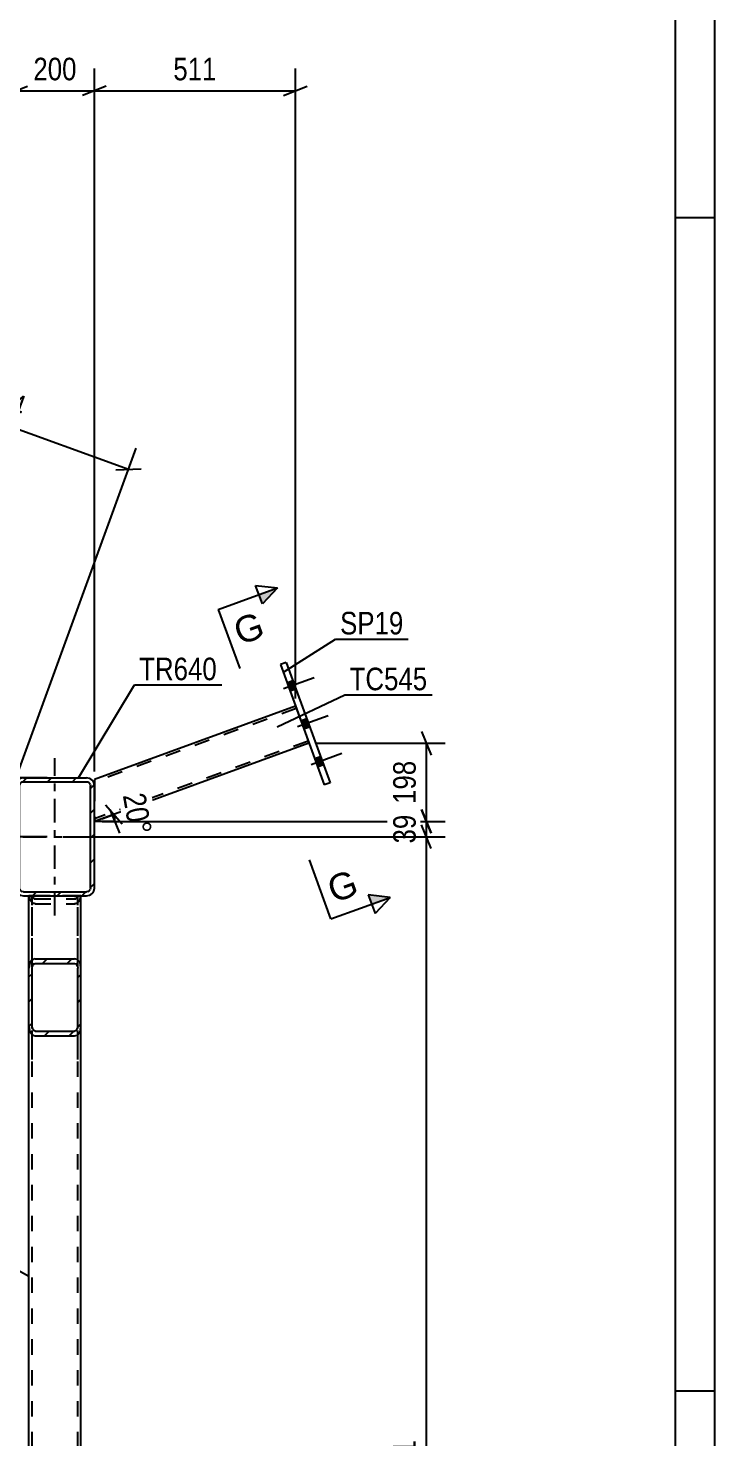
# Model space of a CAD drawing. Header units: millimetres. Extents: x -66 to 775, y -345 to 249.
# Drawn here: x 687.6 to 774.8, y -52.9 to 126.1 of the extents above; entities that cross this region are included whole.
import ezdxf

# ---------------------------------------------------------------- set-up
doc = ezdxf.new("R2010")
doc.units = ezdxf.units.MM
doc.linetypes.add('DXK_LINE_DOT2', pattern=[3.9198, 1.9599, -1.9599])
doc.linetypes.add('DXK_LINE_DOT3', pattern=[5.9187, 2.979, -0.9799, 0.9799, -0.9799])
doc.styles.add('Arial', font='ARIAL.TTF', dxfattribs={"height": 0.2})
doc.styles.add('Arial Narrow', font='ARIALN.TTF', dxfattribs={"height": 0.2})

# ---------------------------------------------------------------- blocks, each defined once
blk = doc.blocks.new('Unknown-761549502-1134')
at = {"color": 5, "linetype": 'Continuous'}
for p, q in [((774.82, -344.98), (774.82, 249.02)), ((769.82, -339.98), (769.82, 244.02)), ((774.82, 102.02), (769.82, 102.02)), ((774.82, -46.98), (769.82, -46.98))]:
    blk.add_line(p, q, dxfattribs=at)
blk = doc.blocks.new('Part-761549502-21774 - 21765')
at = {"color": 7, "linetype": 'DXK_LINE_DOT2'}
for p, q in [((687.73, 15.9), (687.73, 15.9)), ((687.73, 15.9), (687.76, 15.9)), ((687.73, -4.86), (687.73, 15.9)), ((687.96, 15.9), (687.73, 15.9)), ((687.76, 15.9), (688.16, 15.9)), ((687.76, 15.9), (687.79, 15.64)), ((687.96, 15.9), (694.1, 15.9)), ((688.13, -4.86), (688.13, 15.9)), ((688.13, 15.9), (688.16, 15.9)), ((688.13, 15.9), (688.16, 15.9)), ((693.93, 15.9), (688.16, 15.9)), ((688.16, 15.87), (688.16, 15.9)), ((688.22, 15), (688.38, 14.96)), ((688.53, 15.51), (688.38, 15.55)), ((688.38, 14.96), (688.53, 14.91)), ((688.53, 15.51), (693.53, 15.51)), ((688.53, 14.91), (693.53, 14.91)), ((693.68, 15.55), (693.53, 15.51)), ((693.53, 14.91), (693.81, 15)), ((693.81, 15), (693.84, 15)), ((693.93, 15.9), (693.9, 15.9)), ((693.9, 15.9), (694.33, 15.9)), ((693.9, 15.9), (693.9, 15.87)), ((693.93, -4.86), (693.93, 15.9)), ((694.27, 15.9), (694.1, 15.9)), ((694.33, 15.9), (694.27, 15.9)), ((694.27, 15.64), (694.3, 15.9)), ((694.33, 15.9), (694.33, 15.9)), ((694.33, -4.86), (694.33, 15.9))]:
    blk.add_line(p, q, dxfattribs=at)
for centre, radius, start, end in [((688.84, 15.89), 1.08, 192.9924, 235.0125), ((688.69, 15.99), 0.54, 192.9924, 235.0125), ((693.37, 15.99), 0.54, 304.9875, 347.0076), ((693.22, 15.89), 1.08, 304.9875, 347.0076)]:
    blk.add_arc(centre, radius, start, end, dxfattribs=at)
blk = doc.blocks.new('Part-761549502-21776 - 21765')
at = {"linetype": 'Continuous'}
h = blk.add_hatch(dxfattribs=at)
h.set_pattern_fill('', scale=0.7, style=0, pattern_type=0)
h.set_pattern_definition([(45, (687.7307, -0.6746), (-1.57154, 1.57154), [])])
h.paths.add_polyline_path([(687.73, 6.74), (687.73, -0.67), (687.79, -1.13), (687.96, -1.51), (688.22, -1.77), (688.53, -1.86), (693.53, -1.86), (693.84, -1.77), (694.1, -1.51), (694.27, -1.13), (694.33, -0.67), (694.33, 6.74), (694.27, 7.19), (694.1, 7.58), (693.84, 7.83), (693.53, 7.92), (688.53, 7.92), (688.22, 7.83), (687.96, 7.58), (687.79, 7.19)])
h.paths.add_polyline_path([(688.25, 7.16), (688.38, 7.29), (688.53, 7.33), (693.53, 7.33), (693.68, 7.29), (693.81, 7.16), (693.9, 6.96), (693.93, 6.74), (693.93, -0.67), (693.9, -0.9), (693.81, -1.09), (693.68, -1.22), (693.53, -1.27), (688.53, -1.27), (688.38, -1.22), (688.25, -1.09), (688.16, -0.9), (688.13, -0.67), (688.13, 6.74), (688.16, 6.96)])
at = {"color": 2, "linetype": 'Continuous'}
for p, q in [((687.73, 6.74), (687.73, 15.9)), ((694.33, 6.74), (694.33, 15.9)), ((687.79, 7.19), (687.73, 6.74)), ((688.53, 7.92), (688.22, 7.83)), ((688.38, 7.29), (688.53, 7.33)), ((688.53, 7.92), (693.53, 7.92)), ((688.53, 7.33), (693.53, 7.33)), ((693.84, 7.83), (693.53, 7.92)), ((693.53, 7.33), (693.68, 7.29)), ((694.33, 6.74), (694.27, 7.19)), ((687.73, -0.67), (687.73, 6.74)), ((688.13, 6.74), (688.16, 6.96)), ((688.13, -0.67), (688.13, 6.74)), ((693.9, 6.96), (693.93, 6.74)), ((693.93, -0.67), (693.93, 6.74)), ((694.33, -0.67), (694.33, 6.74)), ((687.73, -0.67), (687.79, -1.13)), ((688.16, -0.9), (688.13, -0.67)), ((688.22, -1.77), (688.53, -1.86)), ((688.53, -1.27), (688.38, -1.22)), ((688.53, -1.27), (693.53, -1.27)), ((693.68, -1.22), (693.53, -1.27)), ((693.53, -1.86), (693.84, -1.77)), ((693.93, -0.67), (693.9, -0.9)), ((694.27, -1.13), (694.33, -0.67)), ((688.53, -1.86), (693.53, -1.86))]:
    blk.add_line(p, q, dxfattribs=at)
at = {"color": 7, "linetype": 'DXK_LINE_DOT2'}
for p, q in [((687.73, 15.9), (687.73, 15.9)), ((688.16, 15.9), (687.73, 15.9)), ((687.73, 15.9), (687.79, 15.9)), ((687.79, 15.64), (687.76, 15.9)), ((687.79, 15.9), (687.96, 15.9)), ((687.96, 15.9), (694.1, 15.9)), ((688.13, -0.67), (688.13, 15.9)), ((688.13, 15.9), (688.16, 15.9)), ((688.38, 15.9), (688.13, 15.9)), ((688.16, 15.9), (688.16, 15.87)), ((688.53, 14.91), (688.22, 15)), ((688.38, 15.55), (688.53, 15.51)), ((688.53, 15.9), (693.53, 15.9)), ((688.53, 15.51), (693.53, 15.51)), ((688.53, 14.91), (693.53, 14.91)), ((693.53, 15.51), (693.68, 15.55)), ((693.84, 15), (693.53, 14.91)), ((693.9, 15.9), (693.68, 15.9)), ((693.9, 15.9), (693.93, 15.9)), ((694.3, 15.9), (693.9, 15.9)), ((693.93, 15.9), (693.9, 15.9)), ((693.9, 15.87), (693.9, 15.9)), ((693.93, -0.67), (693.93, 15.9)), ((694.33, 15.9), (694.1, 15.9)), ((694.3, 15.9), (694.27, 15.64)), ((694.33, 15.9), (694.3, 15.9)), ((694.33, 15.9), (694.33, 15.9)), ((687.73, -0.67), (687.73, 6.74)), ((694.33, -0.67), (694.33, 6.74))]:
    blk.add_line(p, q, dxfattribs=at)
for centre, radius, start, end in [((688.84, 15.89), 1.08, 192.9924, 235.0125), ((688.69, 15.99), 0.54, 192.9924, 235.0125), ((693.37, 15.99), 0.54, 304.9875, 347.0076), ((693.22, 15.89), 1.08, 304.9875, 347.0076)]:
    blk.add_arc(centre, radius, start, end, dxfattribs=at)
at = {"color": 2, "linetype": 'Continuous'}
for centre, radius, start, end in [((688.84, 6.95), 1.08, 124.9875, 167.0076), ((688.69, 6.84), 0.54, 124.9875, 167.0076), ((693.37, 6.84), 0.54, 12.9924, 55.0125), ((693.22, 6.95), 1.08, 12.9924, 55.0125), ((688.84, -0.89), 1.08, 192.9924, 235.0125), ((688.69, -0.78), 0.54, 192.9924, 235.0125), ((693.37, -0.78), 0.54, 304.9875, 347.0076), ((693.22, -0.89), 1.08, 304.9875, 347.0076)]:
    blk.add_arc(centre, radius, start, end, dxfattribs=at)
blk = doc.blocks.new('Part-761549502-21783 - 21765')
at = {"color": 7, "linetype": 'DXK_LINE_DOT2'}
for p, q in [((687.73, 15.9), (694.1, 15.9)), ((687.73, 15.9), (687.79, 15.9)), ((687.73, -0.67), (687.73, 15.9)), ((687.79, 15.9), (688.17, 15.9)), ((688.13, -128.6), (688.13, 15.9)), ((688.13, 15.9), (693.9, 15.9)), ((688.13, 15.9), (688.16, 15.9)), ((693.93, 15.9), (688.16, 15.9)), ((694.33, 15.9), (688.17, 15.9)), ((693.9, 15.9), (693.93, 15.9)), ((693.93, -128.6), (693.93, 15.9)), ((694.27, 15.9), (694.1, 15.9)), ((694.33, 15.9), (694.27, 15.9)), ((694.33, -0.67), (694.33, 15.9)), ((687.73, -128.6), (687.73, -111.99)), ((694.33, -128.6), (694.33, -111.99)), ((694.1, -128.6), (687.73, -128.6)), ((687.73, -128.6), (687.73, -128.6)), ((687.73, -128.6), (687.79, -128.6)), ((687.79, -128.6), (687.96, -128.6)), ((687.96, -128.6), (694.33, -128.6)), ((688.13, -128.6), (688.13, -128.6)), ((688.13, -128.6), (693.9, -128.6)), ((688.13, -128.6), (688.16, -128.6)), ((688.16, -128.6), (693.93, -128.6)), ((693.9, -128.6), (693.93, -128.6)), ((693.93, -128.6), (693.93, -128.6)), ((694.27, -128.6), (694.1, -128.6)), ((694.33, -128.6), (694.27, -128.6)), ((694.33, -128.6), (694.33, -128.6))]:
    blk.add_line(p, q, dxfattribs=at)
at = {"color": 2, "linetype": 'Continuous'}
for p, q in [((687.73, -111.99), (687.73, -0.67)), ((694.33, -111.99), (694.33, -0.67))]:
    blk.add_line(p, q, dxfattribs=at)
blk = doc.blocks.new('Part-761549502-21797 - 21765')
at = {"color": 2, "linetype": 'Continuous'}
for p, q in [((721.57, 39.98), (696.03, 30.68)), ((723.28, 35.28), (696.03, 25.36)), ((696.03, 30.68), (696.03, 30.04)), ((696.03, 30.04), (696.03, 29.9))]:
    blk.add_line(p, q, dxfattribs=at)
at = {"color": 7, "linetype": 'DXK_LINE_DOT2'}
for p, q in [((721.67, 39.7), (696.03, 30.36)), ((721.57, 39.98), (723.28, 35.28)), ((723.18, 35.56), (696.03, 25.68)), ((696.03, 30.68), (696.03, 30.63)), ((696.03, 30.63), (696.03, 30.5)), ((696.03, 29.9), (696.03, 25.36))]:
    blk.add_line(p, q, dxfattribs=at)
blk = doc.blocks.new('Part-761549502-21799 - 21765')
at = {"color": 2, "linetype": 'Continuous'}
for p, q in [((720.4, 45.54), (719.65, 45.27)), ((719.65, 45.27), (725.21, 30)), ((720.4, 45.54), (725.96, 30.27)), ((725.96, 30.27), (725.21, 30))]:
    blk.add_line(p, q, dxfattribs=at)
blk = doc.blocks.new('Bolt-761549502-21867 - 21765')
at = {"linetype": 'Continuous'}
for points in [[(720.49, 42.96), (720.86, 41.93), (721.61, 42.2), (721.24, 43.24)], [(720.49, 42.96), (720.86, 41.93), (721.61, 42.2), (721.24, 43.24)], [(720.49, 42.96), (720.86, 41.93), (721.61, 42.2), (721.24, 43.24)], [(722.24, 38.15), (722.61, 37.11), (723.37, 37.39), (722.99, 38.42)], [(722.24, 38.15), (722.61, 37.11), (723.37, 37.39), (722.99, 38.42)], [(723.99, 33.33), (724.37, 32.3), (725.12, 32.57), (724.74, 33.6)], [(723.99, 33.33), (724.37, 32.3), (725.12, 32.57), (724.74, 33.6)], [(723.99, 33.33), (724.37, 32.3), (725.12, 32.57), (724.74, 33.6)]]:
    blk.add_hatch(color=1, dxfattribs=at).paths.add_polyline_path(points)
at = {"color": 1, "linetype": 'Continuous'}
for p, q in [((720.06, 42.22), (723.96, 43.64)), ((720.06, 42.22), (723.96, 43.64)), ((720.06, 42.22), (723.96, 43.64)), ((720.49, 42.96), (721.24, 43.24)), ((720.49, 42.96), (721.24, 43.24)), ((720.49, 42.96), (721.24, 43.24)), ((720.86, 41.93), (721.61, 42.2)), ((720.86, 41.93), (721.61, 42.2)), ((720.86, 41.93), (721.61, 42.2)), ((721.82, 37.41), (725.72, 38.83)), ((721.82, 37.41), (725.72, 38.83)), ((722.24, 38.15), (722.99, 38.42)), ((722.24, 38.15), (722.99, 38.42)), ((722.61, 37.11), (723.37, 37.39)), ((722.61, 37.11), (723.37, 37.39)), ((723.57, 32.59), (727.47, 34.01)), ((723.57, 32.59), (727.47, 34.01)), ((723.57, 32.59), (727.47, 34.01)), ((723.99, 33.33), (724.74, 33.6)), ((723.99, 33.33), (724.74, 33.6)), ((723.99, 33.33), (724.74, 33.6)), ((724.37, 32.3), (725.12, 32.57)), ((724.37, 32.3), (725.12, 32.57)), ((724.37, 32.3), (725.12, 32.57))]:
    blk.add_line(p, q, dxfattribs=at)
blk = doc.blocks.new('Part-761549502-21803 - 21765')
at = {"linetype": 'Continuous'}
h = blk.add_hatch(dxfattribs=at)
h.set_pattern_fill('', scale=0.7, style=0, pattern_type=0)
h.set_pattern_definition([(45, (686.0307, 16.9034), (-1.57154, 1.57154), [])])
h.paths.add_polyline_path([(686.03, 29.9), (686.03, 16.9), (686.11, 16.52), (686.32, 16.2), (686.65, 15.98), (687.03, 15.9), (695.03, 15.9), (695.41, 15.98), (695.74, 16.2), (695.95, 16.52), (696.03, 16.9), (696.03, 29.9), (695.95, 30.29), (695.74, 30.61), (695.41, 30.83), (695.03, 30.9), (687.03, 30.9), (686.65, 30.83), (686.32, 30.61), (686.11, 30.29)])
h.paths.add_polyline_path([(686.68, 30.26), (686.84, 30.37), (687.03, 30.4), (695.03, 30.4), (695.22, 30.37), (695.38, 30.26), (695.49, 30.09), (695.53, 29.9), (695.53, 16.9), (695.49, 16.71), (695.38, 16.55), (695.22, 16.44), (695.03, 16.4), (687.03, 16.4), (686.84, 16.44), (686.68, 16.55), (686.57, 16.71), (686.53, 16.9), (686.53, 29.9), (686.57, 30.09)])
at = {"color": 7, "linetype": 'DXK_LINE_DOT3'}
for p, q in [((691.03, 13.4), (691.03, 33.4)), ((681.03, 23.4), (701.03, 23.4))]:
    blk.add_line(p, q, dxfattribs=at)
at = {"color": 2, "linetype": 'Continuous'}
for p, q in [((687.03, 30.9), (686.65, 30.83)), ((687.03, 30.9), (695.03, 30.9)), ((695.41, 30.83), (695.03, 30.9)), ((686.11, 30.29), (686.03, 29.9)), ((686.03, 16.9), (686.03, 29.9)), ((686.53, 29.9), (686.57, 30.09)), ((686.53, 16.9), (686.53, 29.9)), ((686.84, 30.37), (687.03, 30.4)), ((687.03, 30.4), (695.03, 30.4)), ((695.03, 30.4), (695.22, 30.37)), ((695.49, 30.09), (695.53, 29.9)), ((695.53, 16.9), (695.53, 29.9)), ((696.03, 29.9), (695.95, 30.29)), ((696.03, 16.9), (696.03, 29.9)), ((686.03, 16.9), (686.11, 16.52)), ((686.57, 16.71), (686.53, 16.9)), ((687.03, 16.4), (686.84, 16.44)), ((687.03, 16.4), (695.03, 16.4)), ((695.22, 16.44), (695.03, 16.4)), ((695.53, 16.9), (695.49, 16.71)), ((695.95, 16.52), (696.03, 16.9)), ((686.65, 15.98), (687.03, 15.9)), ((687.03, 15.9), (695.03, 15.9)), ((695.03, 15.9), (695.41, 15.98))]:
    blk.add_line(p, q, dxfattribs=at)
at = {"color": 7, "linetype": 'DXK_LINE_DOT2'}
for p, q in [((687.03, 30.9), (687.03, 30.9)), ((695.03, 30.9), (695.03, 30.9)), ((686.03, 29.9), (686.03, 29.9)), ((686.53, 29.9), (686.53, 29.9)), ((687.03, 30.4), (687.03, 30.4)), ((695.03, 30.4), (695.03, 30.4)), ((695.53, 29.9), (695.53, 29.9)), ((696.03, 29.9), (696.03, 29.9)), ((686.03, 16.9), (686.03, 16.9)), ((686.53, 16.9), (686.53, 16.9)), ((687.03, 16.4), (687.03, 16.4)), ((695.03, 16.4), (695.03, 16.4)), ((695.53, 16.9), (695.53, 16.9)), ((696.03, 16.9), (696.03, 16.9)), ((687.03, 15.9), (687.03, 15.9)), ((695.03, 15.9), (695.03, 15.9))]:
    blk.add_line(p, q, dxfattribs=at)
at = {"color": 2, "linetype": 'Continuous'}
for centre, radius, start, end in [((687.03, 29.9), 1, 112.5, 157.5), ((695.03, 29.9), 1, 22.5, 67.5), ((687.03, 29.9), 0.5, 112.5, 157.5), ((695.03, 29.9), 0.5, 22.5, 67.5), ((687.03, 16.9), 1, 202.5, 247.5), ((687.03, 16.9), 0.5, 202.5, 247.5), ((695.03, 16.9), 0.5, 292.5, 337.5), ((695.03, 16.9), 1, 292.5, 337.5)]:
    blk.add_arc(centre, radius, start, end, dxfattribs=at)
blk = doc.blocks.new('StraightDimension-761549502-24286 - 21765')
at = {"color": 7, "linetype": 'Continuous'}
for p, q in [((651.51, 64.07), (650.31, 67.07)), ((592.05, 65.57), (653.31, 65.57)), ((650.91, 30.9), (650.91, 65.57)), ((650.31, 32.4), (651.51, 29.4)), ((690.03, 30.9), (648.06, 30.9))]:
    blk.add_line(p, q, dxfattribs=at)
at = {"color": 0}
blk.add_wipeout([(650.16, 51.58), (645.96, 51.58), (645.96, 44.9), (650.16, 44.9)], dxfattribs=at)
at = {"color": 3, "style": 'Arial Narrow'}
blk.add_text('693', height=2.863, rotation=90.0002, dxfattribs=at).set_placement((649.56, 45.5))
blk = doc.blocks.new('StraightDimension-761549502-23132 - 21765')
at = {"color": 7, "linetype": 'Continuous'}
for p, q in [((652.84, 43.83), (667.82, 84.96)), ((668.46, 82.33), (665.23, 82.23)), ((666.84, 82.28), (700.37, 70.08)), ((686.37, 31.62), (701.34, 72.76)), ((698.75, 70.03), (701.98, 70.13))]:
    blk.add_line(p, q, dxfattribs=at)
at = {"color": 0}
blk.add_wipeout([(687, 75.74), (688.44, 79.69), (682.16, 81.97), (680.72, 78.03)], dxfattribs=at)
at = {"color": 3, "style": 'Arial Narrow'}
blk.add_text('714', height=2.863, rotation=-20.002, dxfattribs=at).set_placement((681.49, 78.39))
blk = doc.blocks.new('StraightDimension-761549502-23184 - 21765')
at = {"color": 7, "linetype": 'Continuous'}
for p, q in [((696.03, 31.68), (696.03, 120.98)), ((721.57, 40.98), (721.57, 120.98)), ((697.53, 118.73), (694.53, 117.53)), ((720.07, 117.53), (723.07, 118.73)), ((696.03, 118.13), (721.57, 118.13))]:
    blk.add_line(p, q, dxfattribs=at)
at = {"color": 0}
blk.add_wipeout([(712.14, 118.88), (712.14, 123.08), (705.46, 123.08), (705.46, 118.88)], dxfattribs=at)
at = {"color": 3, "style": 'Arial Narrow'}
blk.add_text('511', height=2.863, dxfattribs=at).set_placement((706.06, 119.48))
blk = doc.blocks.new('StraightDimension-761549502-23185 - 21765')
at = {"color": 7, "linetype": 'Continuous'}
for p, q in [((686.03, 31.68), (686.03, 120.98)), ((696.03, 31.68), (696.03, 120.98)), ((684.53, 117.53), (687.53, 118.73)), ((697.53, 118.73), (694.53, 117.53)), ((686.03, 118.13), (696.03, 118.13))]:
    blk.add_line(p, q, dxfattribs=at)
at = {"color": 0}
blk.add_wipeout([(694.37, 118.88), (694.37, 123.08), (687.69, 123.08), (687.69, 118.88)], dxfattribs=at)
at = {"color": 3, "style": 'Arial Narrow'}
blk.add_text('200', height=2.863, dxfattribs=at).set_placement((688.29, 119.48))
blk = doc.blocks.new('StraightDimension-761549502-23540 - 21765')
at = {"color": 7, "linetype": 'Continuous'}
for p, q in [((645.29, 26.86), (646.49, 23.86)), ((685.03, 25.36), (643.04, 25.36)), ((645.89, 23.42), (645.89, 25.36)), ((690.03, 23.42), (643.04, 23.42)), ((646.49, 21.92), (645.29, 24.92))]:
    blk.add_line(p, q, dxfattribs=at)
at = {"color": 0}
blk.add_wipeout([(645.14, 22.89), (640.94, 22.89), (640.94, 18.03), (645.14, 18.03)], dxfattribs=at)
at = {"color": 7, "linetype": 'Continuous'}
blk.add_line((645.89, 23.42), (645.89, 17.51), dxfattribs=at)
blk.add_line((645.89, 23.42), (645.89, 17.51), dxfattribs=at)
at = {"color": 3, "style": 'Arial Narrow'}
blk.add_text('39', height=2.863, rotation=90.0002, dxfattribs=at).set_placement((644.54, 18.63))
blk = doc.blocks.new('AngleDimension-761549502-24003 - 21765')
at = {"color": 7, "linetype": 'Continuous'}
for p, q in [((697.43, 27.47), (699.58, 25.06)), ((699.26, 23.86), (698.06, 26.86)), ((698.5, 26.26), (696.03, 25.36)), ((698.66, 25.36), (696.03, 25.36)), ((696.97, 25.7), (698.5, 26.26))]:
    blk.add_line(p, q, dxfattribs=at)
blk.add_arc((696.03, 25.36), 2.63, 0, 20.0003, dxfattribs=at)
at = {"color": 0}
blk.add_wipeout([(700.07, 22.8), (704.21, 23.52), (703.08, 29.89), (698.95, 29.16)], dxfattribs=at)
at = {"color": 3, "style": 'Arial Narrow'}
blk.add_text('20°', height=2.863, rotation=-80.0021, dxfattribs=at).set_placement((699.64, 28.67))
blk = doc.blocks.new('StraightDimension-761549502-25650 - 21765')
at = {"color": 7, "linetype": 'Continuous'}
for p, q in [((737.59, 36.78), (738.79, 33.78)), ((724.28, 35.28), (740.59, 35.28)), ((738.19, 25.36), (738.19, 35.28)), ((738.79, 23.86), (737.59, 26.86)), ((697.03, 25.36), (740.59, 25.36))]:
    blk.add_line(p, q, dxfattribs=at)
at = {"color": 0}
blk.add_wipeout([(737.44, 33.66), (733.24, 33.66), (733.24, 26.98), (737.44, 26.98)], dxfattribs=at)
at = {"color": 3, "style": 'Arial Narrow'}
blk.add_text('198', height=2.863, rotation=90.0002, dxfattribs=at).set_placement((736.84, 27.58))
blk = doc.blocks.new('StraightDimension-761549502-25651 - 21765')
at = {"color": 7, "linetype": 'Continuous'}
for p, q in [((737.59, 26.86), (738.79, 23.86)), ((697.03, 25.36), (740.59, 25.36)), ((738.19, 23.41), (738.19, 25.36)), ((692.03, 23.41), (740.59, 23.41)), ((738.79, 21.91), (737.59, 24.91))]:
    blk.add_line(p, q, dxfattribs=at)
at = {"color": 0}
blk.add_wipeout([(737.44, 26.81), (733.24, 26.81), (733.24, 21.96), (737.44, 21.96)], dxfattribs=at)
at = {"color": 3, "style": 'Arial Narrow'}
blk.add_text('39', height=2.863, rotation=90.0002, dxfattribs=at).set_placement((736.84, 22.56))
blk = doc.blocks.new('StraightDimension-761549502-25652 - 21765')
at = {"color": 7, "linetype": 'Continuous'}
for p, q in [((692.03, 23.41), (740.59, 23.41)), ((738.79, 21.91), (737.59, 24.91)), ((738.19, -137.12), (738.19, 23.41)), ((737.59, -135.62), (738.79, -138.62)), ((711.13, -137.12), (740.59, -137.12))]:
    blk.add_line(p, q, dxfattribs=at)
at = {"color": 0}
blk.add_wipeout([(737.44, -52.6), (733.24, -52.6), (733.24, -61.11), (737.44, -61.11)], dxfattribs=at)
at = {"color": 3, "style": 'Arial Narrow'}
blk.add_text('3211', height=2.863, rotation=90.0002, dxfattribs=at).set_placement((736.84, -60.51))
blk = doc.blocks.new('Mark-761549502-23950 - 21765')
at = {"color": 0}
blk.add_wipeout([(711.6, 43.29), (711.6, 46.29), (701.73, 46.29), (701.73, 43.29)], dxfattribs=at)
blk.add_wipeout([(711.6, 43.29), (711.6, 46.29), (701.73, 46.29), (701.73, 43.29)], dxfattribs=at)
at = {"color": 30, "linetype": 'Continuous'}
for p, q in [((694.02, 30.88), (701.13, 42.69)), ((701.13, 42.69), (712.2, 42.69))]:
    blk.add_line(p, q, dxfattribs=at)
at = {"color": 3, "style": 'Arial Narrow'}
blk.add_text('TR640', height=2.863, dxfattribs=at).set_placement((701.73, 43.29))
blk = doc.blocks.new('SectionMark-761549502-24772 - 21765')
at = {"linetype": 'Continuous'}
blk.add_hatch(color=6, dxfattribs=at).paths.add_polyline_path([(731.25, 14.86), (730.82, 16.03), (733.6, 15.71)])
at = {"color": 6, "linetype": 'Continuous'}
for p, q in [((716.51, 55.34), (719.29, 55.02)), ((733.6, 15.71), (730.82, 16.03)), ((730.82, 16.03), (731.68, 13.68)), ((733.6, 15.71), (731.68, 13.68))]:
    blk.add_line(p, q, dxfattribs=at)
at = {"color": 0, "linetype": 'Continuous'}
for points in [[(717.92, 48.94), (716.72, 52.23), (713.31, 50.99), (714.51, 47.7)], [(729.83, 16.2), (728.63, 19.49), (725.22, 18.25), (726.42, 14.96)]]:
    blk.add_wipeout(points, dxfattribs=at)
at = {"linetype": 'Continuous'}
blk.add_hatch(color=6, dxfattribs=at).paths.add_polyline_path([(717.37, 53), (716.94, 54.17), (719.29, 55.02)])
at = {"color": 6, "linetype": 'Continuous'}
for p, q in [((711.77, 52.29), (719.29, 55.02)), ((717.37, 53), (716.51, 55.34)), ((719.29, 55.02), (717.37, 53)), ((711.77, 52.29), (714.51, 44.77)), ((726.08, 12.98), (723.34, 20.49)), ((726.08, 12.98), (733.6, 15.71))]:
    blk.add_line(p, q, dxfattribs=at)
at = {"color": 3, "linetype": 'Continuous', "style": 'Arial'}
for p in [(714.51, 47.7), (726.42, 14.96)]:
    blk.add_text('G', height=3.34, rotation=20.002, dxfattribs=at).set_placement(p)
blk = doc.blocks.new('Mark-761549502-23935 - 21765')
at = {"color": 0}
blk.add_wipeout([(682.67, -29.34), (682.67, -26.34), (672.61, -26.34), (672.61, -29.34)], dxfattribs=at)
blk.add_wipeout([(682.67, -29.34), (682.67, -26.34), (672.61, -26.34), (672.61, -29.34)], dxfattribs=at)
at = {"color": 30, "linetype": 'Continuous'}
for p in [(672.01, -29.94), (687.73, -32.44)]:
    blk.add_line(p, (683.27, -29.94), dxfattribs=at)
at = {"color": 3, "style": 'Arial Narrow'}
blk.add_text('M1304', height=2.863, dxfattribs=at).set_placement((672.61, -29.34))
blk = doc.blocks.new('Mark-761549502-23938 - 21765')
at = {"color": 0}
blk.add_wipeout([(738.31, 42.02), (738.31, 45.02), (728.45, 45.02), (728.45, 42.02)], dxfattribs=at)
blk.add_wipeout([(738.31, 42.02), (738.31, 45.02), (728.45, 45.02), (728.45, 42.02)], dxfattribs=at)
at = {"color": 30, "linetype": 'Continuous'}
for p, q in [((719.26, 37.38), (727.85, 41.42)), ((727.85, 41.42), (738.91, 41.42))]:
    blk.add_line(p, q, dxfattribs=at)
at = {"color": 3, "style": 'Arial Narrow'}
blk.add_text('TC545', height=2.863, dxfattribs=at).set_placement((728.45, 42.02))
blk = doc.blocks.new('Mark-761549502-23944 - 21765')
at = {"color": 0}
blk.add_wipeout([(735.28, 49.11), (735.28, 52.11), (727.24, 52.11), (727.24, 49.11)], dxfattribs=at)
blk.add_wipeout([(735.28, 49.11), (735.28, 52.11), (727.24, 52.11), (727.24, 49.11)], dxfattribs=at)
at = {"color": 30, "linetype": 'Continuous'}
for p, q in [((720.17, 44.39), (726.64, 48.51)), ((726.64, 48.51), (735.88, 48.51))]:
    blk.add_line(p, q, dxfattribs=at)
at = {"color": 3, "style": 'Arial Narrow'}
blk.add_text('SP19', height=2.863, dxfattribs=at).set_placement((727.24, 49.11))

msp = doc.modelspace()

# ---------------------------------------------------------------- block references
for name in ['Unknown-761549502-1134', 'Part-761549502-21799 - 21765', 'Bolt-761549502-21867 - 21765', 'Part-761549502-21797 - 21765', 'Part-761549502-21803 - 21765', 'Part-761549502-21774 - 21765', 'Part-761549502-21776 - 21765', 'Part-761549502-21783 - 21765']:
    msp.add_blockref(name, (0, 0))

# ---------------------------------------------------------------- next in the draw order: block references
for name in ['StraightDimension-761549502-24286 - 21765', 'AngleDimension-761549502-24003 - 21765', 'StraightDimension-761549502-23540 - 21765', 'Mark-761549502-23935 - 21765']:
    msp.add_blockref(name, (0, 0))

# ---------------------------------------------------------------- next in the draw order: block references
msp.add_blockref('StraightDimension-761549502-23132 - 21765', (0, 0))

# ---------------------------------------------------------------- next in the draw order: block references
msp.add_blockref('StraightDimension-761549502-23184 - 21765', (0, 0))

# ---------------------------------------------------------------- next in the draw order: block references
msp.add_blockref('StraightDimension-761549502-23185 - 21765', (0, 0))

# ---------------------------------------------------------------- next in the draw order: block references
msp.add_blockref('StraightDimension-761549502-25650 - 21765', (0, 0))

# ---------------------------------------------------------------- next in the draw order: block references
for name in ['Mark-761549502-23950 - 21765', 'StraightDimension-761549502-25651 - 21765']:
    msp.add_blockref(name, (0, 0))

# ---------------------------------------------------------------- next in the draw order: block references
msp.add_blockref('StraightDimension-761549502-25652 - 21765', (0, 0))

# ---------------------------------------------------------------- next in the draw order: block references
msp.add_blockref('SectionMark-761549502-24772 - 21765', (0, 0))

# ---------------------------------------------------------------- next in the draw order: block references
msp.add_blockref('Mark-761549502-23938 - 21765', (0, 0))

# ---------------------------------------------------------------- next in the draw order: block references
msp.add_blockref('Mark-761549502-23944 - 21765', (0, 0))

doc.saveas('drawing.dxf')
